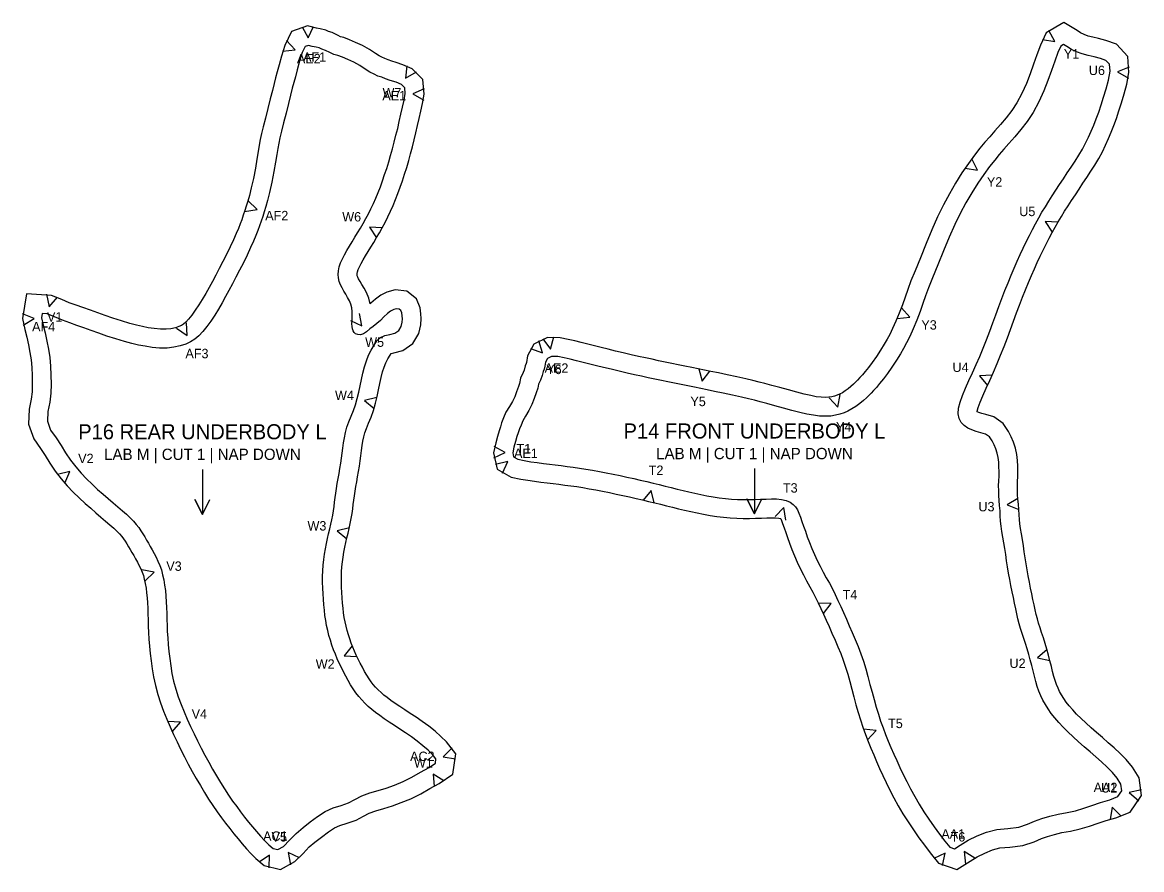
# Model space of a CAD drawing. Header units: millimetres. Extents: x 10 to 1500, y 0 to 660.
# Drawn here: x 385.6 to 682.9, y 0 to 225.2 of the extents above; entities that cross this region are included whole.
import ezdxf
from ezdxf.enums import TextEntityAlignment as Align

# ---------------------------------------------------------------- set-up
doc = ezdxf.new("R2010")
doc.units = ezdxf.units.MM
for name, color, linetype in [('CUT', 1, 'Continuous'), ('LABEL', 7, 'Continuous'), ('NOTCH', 3, 'Continuous'), ('STITCH_REF', 8, 'Continuous')]:
    doc.layers.add(name, color=color, linetype=linetype)

msp = doc.modelspace()

# ---------------------------------------------------------------- linework, layer by layer
at = {"layer": 'CUT'}
for points in [[(483.57, 137.21), (484.32, 137.36), (486.7, 137.98), (489.36, 139.86), (490.93, 142.48), (491.49, 144.8), (491.55, 146.46), (491.49, 147.7), (491.28, 149.28), (490.29, 151.7), (487.7, 153.76), (484.65, 154.13), (482.42, 153.52), (480.79, 152.66), (479.39, 151.64), (478.17, 150.52), (478.02, 150.35), (477.67, 151.85), (477, 153.39), (476.38, 154.53), (475.82, 155.49), (475.31, 156.33), (474.92, 157), (474.68, 157.48), (474.57, 157.79), (474.52, 157.99), (474.51, 158.17), (474.53, 158.45), (474.63, 158.88), (474.82, 159.47), (475.15, 160.21), (475.61, 161.11), (476.17, 162.12), (476.78, 163.18), (477.46, 164.29), (478.19, 165.48), (478.94, 166.71), (479.7, 167.98), (480.45, 169.27), (481.21, 170.6), (481.97, 172.01), (482.71, 173.48), (483.42, 174.99), (484.09, 176.53), (484.74, 178.12), (485.37, 179.75), (485.99, 181.41), (486.58, 183.12), (487.15, 184.87), (487.71, 186.65), (488.24, 188.45), (488.75, 190.28), (489.24, 192.12), (489.71, 193.99), (490.17, 195.87), (490.61, 197.77), (491.05, 199.67), (491.47, 201.59), (491.9, 203.59), (492.33, 206.13), (492, 210), (489.18, 212.88), (486.66, 213.95), (484.87, 214.54), (483.72, 214.9), (482.79, 215.28), (481.91, 215.58), (481.13, 215.93), (480.39, 216.28), (479.45, 216.93), (477.81, 217.97), (475.93, 219.06), (474.07, 219.89), (472.55, 220.54), (470.97, 221.19), (470.14, 221.39), (469.54, 221.71), (467.87, 222.48), (466.93, 222.74), (466.18, 223.12), (464.75, 223.46), (463.76, 223.66), (461.36, 224.28), (457.12, 222.76), (455.29, 219.02), (454.46, 216.24), (453.82, 213.91), (453.31, 212.06), (452.89, 210.48), (452.48, 208.92), (452.02, 207.11), (451.45, 204.83), (450.81, 202.28), (450.17, 199.72), (449.61, 197.45), (449.17, 195.63), (448.81, 194.07), (448.52, 192.56), (448.24, 190.87), (447.93, 188.82), (447.53, 186.42), (446.99, 183.73), (446.42, 181.19), (445.91, 179.19), (445.47, 177.65), (445.08, 176.38), (444.7, 175.19), (444.29, 173.96), (443.87, 172.75), (443.47, 171.62), (443.02, 170.45), (442.43, 169.06), (441.69, 167.41), (440.81, 165.52), (439.84, 163.54), (438.87, 161.6), (437.91, 159.76), (437, 158.02), (436.11, 156.36), (435.21, 154.73), (434.31, 153.13), (433.41, 151.58), (432.49, 150.08), (431.55, 148.66), (430.62, 147.38), (429.75, 146.3), (429, 145.5), (428.41, 144.98), (427.89, 144.64), (427.22, 144.34), (426.25, 144.03), (425.08, 143.78), (423.79, 143.64), (422.29, 143.64), (420.63, 143.79), (419.02, 144.02), (417.49, 144.32), (415.94, 144.68), (414.12, 145.18), (411.92, 145.83), (409.64, 146.56), (407.57, 147.28), (405.62, 147.99), (403.67, 148.7), (401.72, 149.4), (399.87, 150.02), (398.09, 150.68), (396.09, 151.51), (393.33, 152.64), (386.71, 153.06), (385.63, 146.49), (386.29, 143.59), (386.81, 141.51), (387.25, 139.48), (387.64, 137.47), (387.93, 135.5), (388.11, 133.46), (388.21, 131.31), (388.24, 129.08), (388.2, 126.97), (387.97, 125.02), (387.42, 122.38), (387.23, 118.41), (388.65, 114.46), (390.43, 111.92), (391.66, 110.06), (392.89, 108.03), (394.36, 105.89), (395.91, 103.89), (397.5, 102.05), (399.11, 100.36), (400.71, 98.79), (402.28, 97.35), (403.77, 96.04), (405.17, 94.84), (406.48, 93.71), (407.74, 92.63), (408.89, 91.64), (409.87, 90.77), (410.7, 89.97), (411.42, 89.22), (412.01, 88.56), (412.48, 87.95), (412.92, 87.31), (413.38, 86.58), (413.85, 85.82), (414.29, 85.1), (414.72, 84.32), (415.2, 83.47), (415.7, 82.57), (416.19, 81.68), (416.66, 80.79), (417.09, 79.92), (417.45, 79.07), (417.75, 78.21), (418.01, 77.22), (418.25, 76.08), (418.46, 74.85), (418.63, 73.57), (418.76, 72.26), (418.85, 70.89), (418.91, 69.46), (418.96, 67.96), (418.99, 66.38), (419.04, 64.72), (419.12, 63), (419.23, 61.22), (419.38, 59.39), (419.56, 57.49), (419.79, 55.5), (420.07, 53.41), (420.45, 51.21), (420.94, 48.9), (421.57, 46.58), (422.31, 44.31), (423.12, 42.13), (423.97, 40.02), (424.85, 37.97), (425.76, 35.95), (426.7, 33.96), (427.66, 31.98), (428.65, 30), (429.68, 28.03), (430.74, 26.09), (431.81, 24.2), (432.89, 22.35), (433.99, 20.53), (435.1, 18.74), (436.24, 17.01), (437.39, 15.35), (438.51, 13.8), (439.61, 12.32), (440.7, 10.89), (441.8, 9.5), (442.91, 8.15), (444.03, 6.84), (445.17, 5.56), (446.33, 4.32), (447.62, 2.98), (449.83, 1.06), (454.17, 0), (458.01, 2.13), (460.21, 4.33), (461.79, 6.02), (463.29, 7.32), (465.08, 8.65), (466.94, 10.04), (468.52, 11.11), (469.91, 11.76), (471.87, 12.31), (474.25, 13.17), (476.2, 14.2), (477.77, 14.99), (479.48, 15.63), (481.6, 16.21), (483.9, 16.96), (486.22, 17.81), (488.84, 18.82), (491.47, 20.17), (493.82, 21.52), (496.29, 22.86), (499.94, 25.38), (500.73, 30.79), (498.31, 33.94), (496.74, 35.42), (495.23, 36.76), (493.56, 38.11), (491.84, 39.37), (490.18, 40.49), (488.63, 41.5), (487.19, 42.44), (485.85, 43.33), (484.61, 44.19), (483.47, 44.99), (482.48, 45.73), (481.64, 46.39), (480.89, 47.07), (480.11, 47.82), (479.38, 48.54), (478.8, 49.18), (478.26, 49.9), (477.69, 50.74), (477.11, 51.68), (476.52, 52.7), (475.94, 53.77), (475.37, 54.84), (474.84, 55.92), (474.32, 56.99), (473.84, 58.06), (473.38, 59.14), (472.96, 60.22), (472.56, 61.31), (472.2, 62.42), (471.88, 63.55), (471.59, 64.7), (471.34, 65.85), (471.13, 67.03), (470.95, 68.25), (470.8, 69.52), (470.67, 70.84), (470.56, 72.21), (470.47, 73.62), (470.4, 75.06), (470.35, 76.49), (470.34, 77.87), (470.38, 79.19), (470.48, 80.48), (470.63, 81.78), (470.82, 83.08), (471.04, 84.38), (471.29, 85.67), (471.55, 86.93), (471.83, 88.16), (472.12, 89.39), (472.44, 90.68), (472.73, 92), (472.98, 93.33), (473.19, 94.62), (473.36, 95.87), (473.51, 97.08), (473.65, 98.24), (473.81, 99.37), (473.99, 100.55), (474.19, 101.8), (474.42, 103.08), (474.66, 104.43), (474.91, 105.84), (475.13, 107.25), (475.33, 108.62), (475.53, 110), (475.71, 111.38), (475.88, 112.69), (476.08, 113.9), (476.31, 115.03), (476.61, 116.11), (477.03, 117.27), (477.58, 118.63), (478.23, 120.22), (478.9, 122.07), (479.42, 123.99), (479.83, 125.76), (480.22, 127.5), (480.59, 129.23), (480.94, 130.84), (481.31, 132.28), (481.71, 133.57), (482.14, 134.66), (482.69, 135.73), (483.27, 136.77), (483.57, 137.21)], [(673.39, 220.41), (671.48, 220.88), (669.91, 221.23), (668.67, 221.56), (667.61, 221.96), (666.68, 222.41), (665.76, 223), (662.29, 225.2), (657.6, 222.41), (656.06, 219.16), (655.12, 216.61), (654.23, 214.09), (653.31, 211.53), (652.3, 208.91), (651.11, 206.27), (649.79, 203.83), (648.42, 201.74), (646.96, 199.85), (645.42, 198.03), (643.91, 196.33), (642.55, 194.79), (641.28, 193.32), (639.98, 191.74), (638.54, 189.9), (636.92, 187.69), (635.2, 185.17), (633.49, 182.47), (631.85, 179.66), (630.26, 176.72), (628.73, 173.55), (627.22, 170.08), (625.7, 166.41), (624.14, 162.63), (622.74, 159.18), (621.65, 156.46), (620.81, 154.21), (620.09, 152.15), (619.38, 150.11), (618.55, 147.92), (617.65, 145.76), (616.78, 143.86), (616, 142.27), (615.31, 140.97), (614.55, 139.65), (613.57, 138.07), (612.47, 136.38), (611.37, 134.83), (610.36, 133.48), (609.48, 132.38), (608.73, 131.5), (608.05, 130.77), (607.42, 130.1), (606.87, 129.53), (606.34, 129), (605.71, 128.42), (604.98, 127.82), (604.2, 127.25), (603.42, 126.76), (602.7, 126.37), (602.02, 126.07), (601.36, 125.84), (600.66, 125.67), (599.86, 125.55), (598.91, 125.51), (597.79, 125.55), (596.5, 125.71), (595.03, 125.98), (593.32, 126.37), (591.32, 126.88), (589.1, 127.49), (586.8, 128.12), (584.66, 128.7), (582.87, 129.18), (581.29, 129.59), (579.68, 129.98), (577.76, 130.43), (575.36, 130.98), (572.82, 131.53), (570.5, 132.02), (568.51, 132.43), (566.79, 132.78), (565.15, 133.11), (563.41, 133.45), (561.62, 133.82), (559.85, 134.18), (558.1, 134.53), (556.36, 134.9), (554.62, 135.27), (552.87, 135.64), (551.1, 136.02), (549.28, 136.42), (547.34, 136.86), (545.24, 137.35), (543.14, 137.84), (541.19, 138.32), (539.35, 138.77), (537.56, 139.21), (535.8, 139.65), (534.03, 140.09), (532.32, 140.51), (530.6, 140.91), (528.43, 141.34), (525.13, 141.44), (521.44, 139.65), (519.81, 136.56), (519.48, 134.79), (519.43, 134.54), (519.15, 133.9), (518.91, 132.75), (518.65, 132.1), (517.94, 130.59), (517.7, 129.24), (517.42, 128.43), (516.9, 127), (516.4, 125.69), (515.77, 124.45), (515, 123.11), (514.07, 121.59), (513.44, 120.09), (512.91, 118.77), (512.58, 117.66), (512.23, 116.65), (511.81, 115.16), (511.35, 113.48), (510.73, 110.79), (511.75, 106.4), (515.48, 104.34), (517.99, 103.79), (519.9, 103.49), (521.66, 103.23), (523.35, 103.01), (524.99, 102.8), (526.59, 102.61), (528.15, 102.42), (529.71, 102.23), (531.27, 102.02), (532.87, 101.79), (534.51, 101.53), (536.2, 101.25), (537.94, 100.93), (539.72, 100.58), (541.53, 100.21), (543.35, 99.84), (545.14, 99.45), (546.91, 99.06), (548.63, 98.67), (550.3, 98.28), (551.96, 97.88), (553.59, 97.49), (555.16, 97.11), (556.74, 96.71), (558.33, 96.31), (559.92, 95.91), (561.53, 95.53), (563.16, 95.16), (564.83, 94.8), (566.54, 94.46), (568.29, 94.16), (570.06, 93.9), (571.84, 93.68), (573.62, 93.52), (575.36, 93.41), (577.06, 93.35), (578.75, 93.34), (580.39, 93.39), (581.92, 93.45), (583.34, 93.51), (584.62, 93.54), (585.7, 93.52), (586.52, 93.45), (586.96, 93.35), (587, 93.33), (587.05, 93.26), (587.25, 92.81), (587.56, 91.96), (587.96, 90.85), (588.39, 89.62), (588.88, 88.25), (589.42, 86.73), (590.03, 85.12), (590.71, 83.44), (591.45, 81.72), (592.25, 80.01), (593.09, 78.33), (593.94, 76.72), (594.77, 75.2), (595.57, 73.75), (596.32, 72.33), (597.03, 70.9), (597.73, 69.45), (598.43, 67.91), (599.15, 66.3), (599.9, 64.6), (600.67, 62.83), (601.47, 61.02), (602.25, 59.21), (602.99, 57.42), (603.67, 55.64), (604.28, 53.84), (604.86, 51.96), (605.4, 50.02), (605.92, 48), (606.46, 45.92), (607.02, 43.84), (607.61, 41.8), (608.22, 39.79), (608.86, 37.83), (609.55, 35.91), (610.27, 34.05), (611, 32.25), (611.74, 30.49), (612.51, 28.72), (613.31, 26.91), (614.17, 25.06), (615.07, 23.14), (616.06, 21.15), (617.12, 19.1), (618.28, 17), (619.52, 14.87), (620.86, 12.71), (622.28, 10.56), (623.74, 8.49), (625.2, 6.48), (626.71, 4.45), (628.99, 1.72), (633.81, 0), (637.37, 2.27), (639.23, 3.41), (641.28, 4.37), (643.34, 5.23), (645.29, 5.76), (647.93, 6), (651.4, 6.42), (654.4, 7.41), (656.32, 8.27), (657.95, 8.85), (659.79, 9.38), (661.76, 9.85), (664.06, 10.26), (666.63, 10.81), (669.09, 11.56), (671.36, 12.35), (673.48, 13.08), (676.02, 13.78), (679.89, 15.3), (682.91, 19.71), (682.23, 24.41), (680.53, 27.25), (678.84, 29.24), (677.19, 30.87), (675.61, 32.34), (674.05, 33.74), (672.49, 35.1), (670.96, 36.43), (669.49, 37.72), (668.1, 38.98), (666.82, 40.18), (665.65, 41.35), (664.6, 42.48), (663.68, 43.55), (662.91, 44.52), (662.25, 45.47), (661.64, 46.44), (661.12, 47.34), (660.71, 48.2), (660.33, 49.17), (659.96, 50.23), (659.61, 51.37), (659.28, 52.63), (658.94, 54.02), (658.57, 55.5), (658.18, 57.04), (657.74, 58.6), (657.28, 60.14), (656.81, 61.62), (656.35, 63.02), (655.92, 64.31), (655.54, 65.49), (655.22, 66.62), (654.93, 67.8), (654.64, 69.06), (654.35, 70.4), (654.05, 71.81), (653.75, 73.3), (653.43, 74.85), (653.11, 76.45), (652.8, 78.07), (652.5, 79.68), (652.23, 81.27), (651.98, 82.84), (651.75, 84.44), (651.52, 86.09), (651.25, 87.71), (651, 89.23), (650.77, 90.63), (650.58, 91.89), (650.45, 93.07), (650.37, 94.34), (650.28, 95.75), (650.17, 97.17), (650.06, 98.49), (649.98, 99.71), (649.94, 100.86), (649.93, 101.97), (649.97, 103.12), (650.03, 104.45), (650.05, 105.86), (650.02, 107.28), (649.93, 108.77), (649.73, 110.35), (649.39, 111.98), (648.87, 113.6), (648.25, 115.02), (647.54, 116.48), (646.16, 118.6), (643.62, 120.36), (641.52, 120.96), (640.45, 121.23), (639.71, 121.5), (639.25, 121.72), (639.26, 121.87), (639.49, 122.83), (640, 124.24), (640.73, 125.97), (641.61, 127.93), (642.57, 130.04), (643.55, 132.23), (644.52, 134.49), (645.47, 136.76), (646.37, 139.04), (647.25, 141.31), (648.09, 143.56), (648.9, 145.77), (649.7, 147.95), (650.49, 150.07), (651.28, 152.13), (652.07, 154.12), (652.85, 156.04), (653.63, 157.88), (654.42, 159.66), (655.21, 161.4), (655.98, 163.06), (656.75, 164.65), (657.56, 166.26), (658.35, 167.84), (659.12, 169.31), (659.93, 170.74), (660.76, 172.18), (661.6, 173.58), (662.47, 174.98), (663.38, 176.39), (664.32, 177.84), (665.31, 179.33), (666.32, 180.87), (667.33, 182.42), (668.38, 184), (669.43, 185.62), (670.49, 187.28), (671.52, 189), (672.49, 190.78), (673.35, 192.56), (674.12, 194.3), (674.82, 196.01), (675.52, 197.78), (676.22, 199.67), (676.9, 201.67), (677.6, 203.82), (678.31, 206.17), (678.98, 208.79), (679.55, 211.89), (679.29, 216.15), (676.26, 219.39), (673.39, 220.41)]]:
    msp.add_lwpolyline(points, close=True, dxfattribs=at)
at = {"layer": 'LABEL'}
for points in [[(433.44, 106.39), (433.44, 94.39), (431.44, 98.39), (433.44, 94.39), (435.44, 98.39)], [(580.07, 106.59), (580.07, 94.59), (578.07, 98.59), (580.07, 94.59), (582.07, 98.59)]]:
    msp.add_lwpolyline(points, dxfattribs=at)
at = {"layer": 'NOTCH'}
for points in [[(459.96, 224.01), (461.54, 221.05), (462.96, 224.1)], [(656.54, 220.62), (659.85, 220.07), (658.3, 223.05)], [(454.75, 217.54), (458.09, 217.9), (455.8, 220.35)], [(487.78, 213.68), (487.4, 210.34), (490.29, 212.03)], [(679.62, 213.32), (676.51, 212.05), (679.39, 210.33)], [(492.37, 207.55), (489.29, 206.22), (492.21, 204.56)], [(636.05, 186.46), (639.36, 185.95), (637.78, 188.91)], [(444.63, 174.94), (447.94, 175.48), (445.53, 177.81)], [(481.2, 170.57), (477.85, 170.77), (479.7, 167.97)], [(660.67, 172.05), (657.32, 172.23), (659.18, 169.44)], [(392.06, 152.92), (392.72, 149.63), (394.96, 152.13)], [(617.99, 146.52), (621.34, 146.81), (619.1, 149.31)], [(385.86, 144.75), (388.73, 146.48), (385.62, 147.74)], [(472.77, 145.98), (475.8, 144.54), (475.14, 147.83)], [(426.59, 143.91), (429.35, 142.01), (429.22, 145.36)], [(520.59, 138.5), (523.73, 137.33), (522.78, 140.55)], [(523.86, 141.07), (525.86, 138.38), (526.82, 141.59)], [(565.32, 133.07), (566.2, 129.84), (568.26, 132.48)], [(643.18, 131.4), (639.83, 131.27), (641.95, 128.67)], [(479.78, 125.45), (476.51, 124.72), (479.05, 122.54)], [(599.93, 125.41), (602.22, 122.96), (602.81, 126.26)], [(510.82, 109.45), (513.86, 110.86), (510.91, 112.45)], [(513.17, 105.39), (514.56, 108.44), (511.29, 107.72)], [(396.87, 102.73), (398.23, 105.8), (394.96, 105.05)], [(553.42, 97.53), (552.66, 100.8), (550.5, 98.23)], [(650.05, 98.67), (647.18, 96.93), (650.29, 95.68)], [(588.41, 92.91), (587.9, 96.22), (585.56, 93.83)], [(472.48, 90.85), (469.21, 90.09), (471.77, 87.93)], [(418.19, 76.78), (420.62, 79.08), (417.32, 79.65)], [(598.37, 68.09), (600.45, 70.72), (597.1, 70.81)], [(473.24, 59.44), (471.09, 56.86), (474.44, 56.69)], [(657.79, 58.49), (655.28, 56.26), (658.56, 55.59)], [(425.45, 36.59), (427.6, 39.17), (424.25, 39.34)], [(610.07, 34.5), (612.36, 36.95), (609.03, 37.31)], [(499.81, 32.34), (497.39, 30.01), (500.7, 29.47)], [(497.54, 23.62), (494.71, 25.41), (494.97, 22.07)], [(682.89, 21.22), (679.62, 20.46), (682.19, 18.3)], [(677.43, 14.26), (675.06, 16.63), (674.59, 13.31)], [(451.14, 0.52), (451.24, 3.87), (448.5, 1.94)], [(459.24, 3.16), (456.21, 4.59), (456.88, 1.3)], [(630.03, 1.12), (630.71, 4.41), (627.68, 2.98)], [(638.64, 3.06), (635.78, 4.81), (636.09, 1.47)]]:
    msp.add_lwpolyline(points, dxfattribs=at)
at = {"layer": 'STITCH_REF'}
for points in [[(468.34, 216.68), (467.31, 217.23), (466.16, 217.76), (465.12, 218.05), (464.45, 218.39), (463.66, 218.58), (462.63, 218.79), (461.6, 219.06), (460.71, 218.74), (459.96, 217.2), (459.26, 214.86), (458.64, 212.59), (458.14, 210.75), (457.72, 209.2), (457.32, 207.67), (456.87, 205.87), (456.29, 203.62), (455.66, 201.07), (455.02, 198.52), (454.46, 196.26), (454.03, 194.49), (453.71, 193.05), (453.44, 191.68), (453.18, 190.09), (452.87, 188.03), (452.44, 185.52), (451.89, 182.69), (451.28, 180.01), (450.73, 177.89), (450.26, 176.24), (449.85, 174.88), (449.45, 173.63), (449.03, 172.36), (448.59, 171.1), (448.16, 169.88), (447.66, 168.59), (447.02, 167.07), (446.24, 165.32), (445.32, 163.36), (444.32, 161.32), (443.32, 159.33), (442.35, 157.45), (441.42, 155.68), (440.5, 153.97), (439.58, 152.3), (438.65, 150.65), (437.7, 149.01), (436.7, 147.39), (435.66, 145.82), (434.59, 144.34), (433.53, 143.02), (432.48, 141.9), (431.43, 140.99), (430.31, 140.25), (429.02, 139.66), (427.53, 139.19), (425.88, 138.84), (424.05, 138.64), (422.07, 138.64), (420.06, 138.82), (418.19, 139.09), (416.44, 139.43), (414.7, 139.84), (412.75, 140.37), (410.44, 141.06), (408.06, 141.82), (405.89, 142.57), (403.9, 143.29), (401.97, 144), (400.08, 144.67), (398.21, 145.31), (396.26, 146.02), (394.18, 146.89), (392.19, 147.71), (390.91, 147.79), (390.72, 146.64), (391.16, 144.75), (391.67, 142.65), (392.15, 140.5), (392.57, 138.31), (392.9, 136.08), (393.1, 133.8), (393.21, 131.45), (393.24, 129.06), (393.19, 126.64), (392.92, 124.22), (392.4, 121.74), (392.27, 119.17), (393.13, 116.78), (394.56, 114.73), (395.88, 112.75), (397.1, 110.74), (398.4, 108.84), (399.78, 107.07), (401.21, 105.41), (402.68, 103.86), (404.15, 102.42), (405.61, 101.07), (407.05, 99.82), (408.42, 98.64), (409.74, 97.51), (410.99, 96.43), (412.18, 95.41), (413.27, 94.44), (414.24, 93.51), (415.11, 92.61), (415.86, 91.74), (416.52, 90.9), (417.09, 90.07), (417.61, 89.24), (418.12, 88.43), (418.61, 87.61), (419.08, 86.77), (419.57, 85.9), (420.07, 85), (420.59, 84.05), (421.12, 83.06), (421.63, 82.01), (422.12, 80.88), (422.54, 79.66), (422.88, 78.37), (423.16, 77.01), (423.4, 75.61), (423.6, 74.15), (423.74, 72.67), (423.84, 71.16), (423.91, 69.64), (423.95, 68.09), (423.99, 66.51), (424.04, 64.91), (424.11, 63.27), (424.22, 61.57), (424.36, 59.83), (424.53, 58.02), (424.75, 56.13), (425.02, 54.17), (425.36, 52.15), (425.8, 50.08), (426.36, 48.01), (427.04, 45.96), (427.78, 43.93), (428.59, 41.94), (429.43, 39.98), (430.3, 38.04), (431.21, 36.11), (432.14, 34.19), (433.1, 32.28), (434.09, 30.39), (435.11, 28.53), (436.15, 26.7), (437.19, 24.9), (438.25, 23.14), (439.31, 21.44), (440.39, 19.8), (441.47, 18.24), (442.54, 16.75), (443.6, 15.33), (444.65, 13.96), (445.69, 12.64), (446.74, 11.37), (447.8, 10.13), (448.87, 8.93), (449.96, 7.75), (451.06, 6.61), (452.19, 5.63), (453.46, 5.32), (454.97, 6.16), (456.61, 7.8), (458.31, 9.63), (460.16, 11.22), (462.09, 12.66), (464.05, 14.12), (466.05, 15.47), (468.17, 16.46), (470.33, 17.07), (472.22, 17.76), (473.91, 18.65), (475.76, 19.58), (477.94, 20.39), (480.16, 21), (482.26, 21.69), (484.47, 22.49), (486.79, 23.39), (489.08, 24.56), (491.38, 25.89), (493.67, 27.13), (495.31, 28.26), (495.48, 29.42), (494.59, 30.57), (493.36, 31.73), (491.99, 32.94), (490.51, 34.14), (488.97, 35.27), (487.41, 36.32), (485.89, 37.31), (484.43, 38.27), (483.04, 39.19), (481.74, 40.09), (480.54, 40.94), (479.43, 41.76), (478.41, 42.57), (477.48, 43.4), (476.61, 44.25), (475.76, 45.09), (474.95, 45.99), (474.2, 46.97), (473.49, 48.02), (472.81, 49.12), (472.16, 50.25), (471.53, 51.41), (470.92, 52.56), (470.34, 53.72), (469.79, 54.88), (469.26, 56.06), (468.75, 57.24), (468.28, 58.46), (467.83, 59.7), (467.42, 60.96), (467.05, 62.25), (466.72, 63.56), (466.43, 64.88), (466.19, 66.23), (465.99, 67.59), (465.83, 68.98), (465.69, 70.4), (465.58, 71.85), (465.48, 73.34), (465.41, 74.85), (465.35, 76.38), (465.34, 77.92), (465.39, 79.45), (465.5, 80.96), (465.67, 82.43), (465.88, 83.86), (466.12, 85.27), (466.39, 86.65), (466.66, 87.99), (466.96, 89.29), (467.26, 90.56), (467.56, 91.8), (467.83, 93.01), (468.05, 94.19), (468.24, 95.36), (468.4, 96.53), (468.55, 97.69), (468.69, 98.88), (468.86, 100.09), (469.05, 101.34), (469.26, 102.64), (469.5, 103.96), (469.74, 105.3), (469.98, 106.65), (470.19, 108), (470.38, 109.33), (470.57, 110.67), (470.75, 112.03), (470.93, 113.42), (471.16, 114.81), (471.45, 116.21), (471.84, 117.62), (472.35, 119.05), (472.94, 120.52), (473.56, 122.02), (474.13, 123.58), (474.57, 125.21), (474.96, 126.88), (475.34, 128.57), (475.7, 130.28), (476.07, 131.99), (476.49, 133.64), (476.99, 135.23), (477.58, 136.73), (478.29, 138.11), (479.02, 139.39), (479.79, 140.55), (480.73, 141.44), (481.88, 141.97), (483.21, 142.23), (484.55, 142.58), (485.61, 143.33), (486.25, 144.4), (486.52, 145.48), (486.55, 146.42), (486.5, 147.24), (486.41, 147.99), (486.16, 148.6), (485.69, 148.97), (485.02, 149.05), (484.26, 148.84), (483.44, 148.41), (482.57, 147.78), (481.67, 146.94), (480.76, 146), (479.81, 145.12), (478.82, 144.4), (477.88, 143.7), (477.03, 142.96), (476.21, 142.4), (475.4, 142.17), (474.68, 142.22), (474.12, 142.45), (473.73, 142.8), (473.46, 143.24), (473.28, 143.76), (473.19, 144.37), (473.17, 145.07), (473.18, 145.85), (473.2, 146.67), (473.24, 147.49), (473.22, 148.37), (473.12, 149.32), (472.9, 150.28), (472.51, 151.19), (472.02, 152.07), (471.52, 152.94), (471.01, 153.78), (470.52, 154.62), (470.1, 155.47), (469.76, 156.35), (469.56, 157.26), (469.49, 158.22), (469.58, 159.2), (469.8, 160.22), (470.16, 161.28), (470.63, 162.35), (471.19, 163.45), (471.81, 164.58), (472.49, 165.73), (473.2, 166.9), (473.93, 168.09), (474.66, 169.3), (475.39, 170.52), (476.12, 171.77), (476.84, 173.03), (477.54, 174.33), (478.21, 175.67), (478.86, 177.05), (479.49, 178.48), (480.1, 179.97), (480.7, 181.51), (481.28, 183.09), (481.84, 184.72), (482.39, 186.39), (482.92, 188.1), (483.43, 189.83), (483.92, 191.59), (484.4, 193.38), (484.86, 195.19), (485.31, 197.03), (485.74, 198.89), (486.17, 200.77), (486.59, 202.65), (486.99, 204.54), (487.3, 206.33), (487.17, 207.78), (486.3, 208.67), (484.9, 209.27), (483.33, 209.78), (482.03, 210.2), (481.06, 210.59), (480.06, 210.92), (479.02, 211.4), (477.91, 211.93), (476.69, 212.76), (475.21, 213.7), (473.66, 214.6), (472.08, 215.3), (470.61, 215.93), (469.42, 216.42), (468.34, 216.68)], [(671.95, 215.61), (670.33, 216.01), (668.71, 216.38), (667.14, 216.8), (665.65, 217.36), (664.26, 218.03), (663.07, 218.78), (662.2, 219.33), (661.46, 218.89), (660.67, 217.22), (659.82, 214.92), (658.94, 212.42), (658, 209.78), (656.91, 206.98), (655.59, 204.05), (654.09, 201.26), (652.5, 198.84), (650.85, 196.7), (649.2, 194.76), (647.65, 193.01), (646.32, 191.5), (645.1, 190.1), (643.88, 188.61), (642.53, 186.88), (641, 184.8), (639.38, 182.43), (637.77, 179.87), (636.21, 177.21), (634.72, 174.44), (633.27, 171.45), (631.82, 168.13), (630.32, 164.5), (628.77, 160.73), (627.37, 157.31), (626.32, 154.66), (625.51, 152.51), (624.81, 150.51), (624.07, 148.39), (623.19, 146.07), (622.23, 143.76), (621.3, 141.71), (620.45, 139.99), (619.68, 138.55), (618.84, 137.09), (617.79, 135.38), (616.6, 133.58), (615.42, 131.89), (614.31, 130.41), (613.33, 129.19), (612.47, 128.19), (611.7, 127.35), (611.03, 126.65), (610.44, 126.03), (609.81, 125.4), (609, 124.66), (608.05, 123.87), (607.01, 123.11), (605.94, 122.44), (604.9, 121.88), (603.86, 121.42), (602.79, 121.04), (601.62, 120.75), (600.34, 120.57), (598.92, 120.5), (597.39, 120.57), (595.76, 120.76), (594.02, 121.08), (592.14, 121.51), (590.04, 122.05), (587.78, 122.66), (585.48, 123.29), (583.36, 123.87), (581.61, 124.34), (580.07, 124.74), (578.51, 125.12), (576.64, 125.56), (574.28, 126.09), (571.77, 126.64), (569.48, 127.12), (567.51, 127.53), (565.8, 127.87), (564.16, 128.2), (562.42, 128.55), (560.62, 128.91), (558.85, 129.28), (557.09, 129.64), (555.34, 130), (553.58, 130.37), (551.82, 130.75), (550.03, 131.14), (548.19, 131.54), (546.23, 131.99), (544.1, 132.48), (541.98, 132.98), (540, 133.46), (538.15, 133.91), (536.36, 134.36), (534.59, 134.8), (532.83, 135.23), (531.15, 135.65), (529.55, 136.02), (527.87, 136.35), (526.2, 136.41), (525.1, 135.87), (524.59, 134.9), (524.39, 133.86), (524.24, 133.05), (523.93, 132.36), (523.71, 131.31), (523.25, 130.13), (522.75, 129.07), (522.55, 127.97), (522.13, 126.76), (521.59, 125.26), (520.98, 123.65), (520.17, 122.07), (519.3, 120.56), (518.54, 119.31), (518.07, 118.18), (517.64, 117.13), (517.34, 116.12), (517, 115.15), (516.63, 113.83), (516.2, 112.25), (515.86, 110.79), (516.11, 109.7), (517.26, 109.07), (518.92, 108.71), (520.66, 108.43), (522.35, 108.18), (524, 107.96), (525.6, 107.76), (527.18, 107.57), (528.75, 107.38), (530.34, 107.19), (531.95, 106.98), (533.61, 106.74), (535.32, 106.47), (537.07, 106.17), (538.87, 105.84), (540.7, 105.48), (542.54, 105.11), (544.38, 104.73), (546.2, 104.34), (548, 103.94), (549.75, 103.55), (551.46, 103.14), (553.13, 102.74), (554.76, 102.35), (556.37, 101.96), (557.96, 101.56), (559.54, 101.16), (561.1, 100.77), (562.67, 100.4), (564.24, 100.04), (565.83, 99.7), (567.45, 99.38), (569.08, 99.1), (570.73, 98.85), (572.37, 98.66), (574, 98.51), (575.6, 98.41), (577.16, 98.35), (578.7, 98.34), (580.22, 98.38), (581.71, 98.45), (583.18, 98.51), (584.6, 98.54), (585.97, 98.52), (587.3, 98.4), (588.52, 98.13), (589.55, 97.67), (590.37, 97.08), (590.99, 96.39), (591.47, 95.61), (591.88, 94.71), (592.26, 93.67), (592.67, 92.52), (593.11, 91.28), (593.59, 89.92), (594.11, 88.47), (594.69, 86.94), (595.32, 85.37), (596.01, 83.77), (596.75, 82.19), (597.53, 80.62), (598.34, 79.1), (599.16, 77.6), (599.97, 76.11), (600.76, 74.62), (601.52, 73.11), (602.26, 71.56), (602.99, 69.97), (603.73, 68.32), (604.48, 66.61), (605.25, 64.84), (606.05, 63.02), (606.85, 61.16), (607.63, 59.27), (608.37, 57.34), (609.04, 55.38), (609.66, 53.36), (610.23, 51.32), (610.76, 49.25), (611.3, 47.2), (611.84, 45.18), (612.4, 43.21), (612.98, 41.3), (613.59, 39.45), (614.24, 37.65), (614.91, 35.89), (615.62, 34.17), (616.34, 32.46), (617.09, 30.73), (617.87, 28.97), (618.7, 27.17), (619.57, 25.32), (620.52, 23.42), (621.53, 21.46), (622.63, 19.47), (623.81, 17.44), (625.07, 15.4), (626.41, 13.38), (627.81, 11.4), (629.23, 9.44), (630.64, 7.55), (631.95, 5.97), (633.19, 5.53), (634.72, 6.51), (636.85, 7.82), (639.25, 8.95), (641.72, 9.98), (644.41, 10.7), (647.4, 10.97), (650.31, 11.33), (652.6, 12.08), (654.45, 12.91), (656.42, 13.61), (658.51, 14.21), (660.74, 14.75), (663.1, 15.16), (665.37, 15.66), (667.54, 16.31), (669.73, 17.07), (672, 17.85), (674.43, 18.53), (676.63, 19.4), (677.68, 20.93), (677.42, 22.7), (676.45, 24.33), (675.16, 25.84), (673.73, 27.26), (672.24, 28.64), (670.73, 29.99), (669.2, 31.34), (667.67, 32.67), (666.17, 33.99), (664.72, 35.3), (663.34, 36.59), (662.05, 37.87), (660.88, 39.14), (659.82, 40.36), (658.89, 41.54), (658.08, 42.71), (657.35, 43.87), (656.69, 45.02), (656.13, 46.2), (655.64, 47.42), (655.2, 48.69), (654.8, 50.01), (654.44, 51.39), (654.08, 52.82), (653.72, 54.28), (653.34, 55.75), (652.94, 57.22), (652.51, 58.66), (652.06, 60.07), (651.61, 61.44), (651.16, 62.76), (650.75, 64.06), (650.39, 65.34), (650.07, 66.64), (649.76, 67.97), (649.46, 69.35), (649.16, 70.79), (648.85, 72.3), (648.53, 73.87), (648.21, 75.49), (647.89, 77.14), (647.58, 78.8), (647.29, 80.46), (647.04, 82.1), (646.81, 83.73), (646.57, 85.33), (646.32, 86.89), (646.06, 88.4), (645.82, 89.86), (645.62, 91.26), (645.47, 92.65), (645.38, 94.02), (645.3, 95.4), (645.19, 96.77), (645.07, 98.12), (644.99, 99.45), (644.94, 100.76), (644.93, 102.05), (644.98, 103.32), (645.03, 104.59), (645.05, 105.84), (645.02, 107.08), (644.95, 108.31), (644.8, 109.52), (644.55, 110.7), (644.19, 111.84), (643.71, 112.93), (643.18, 114.01), (642.51, 115.05), (641.46, 115.77), (640.21, 116.13), (638.97, 116.45), (637.8, 116.87), (636.71, 117.38), (635.74, 118.02), (634.96, 118.86), (634.43, 119.91), (634.2, 121.19), (634.3, 122.65), (634.7, 124.27), (635.34, 126.05), (636.14, 127.97), (637.05, 129.99), (638.01, 132.09), (638.97, 134.25), (639.92, 136.43), (640.83, 138.64), (641.72, 140.86), (642.57, 143.08), (643.4, 145.3), (644.21, 147.5), (645.01, 149.68), (645.81, 151.84), (646.62, 153.95), (647.43, 155.99), (648.24, 157.97), (649.05, 159.87), (649.86, 161.71), (650.66, 163.48), (651.46, 165.2), (652.27, 166.87), (653.09, 168.51), (653.9, 170.12), (654.73, 171.69), (655.58, 173.22), (656.45, 174.72), (657.34, 176.19), (658.25, 177.65), (659.18, 179.11), (660.15, 180.58), (661.13, 182.08), (662.13, 183.61), (663.16, 185.17), (664.2, 186.74), (665.23, 188.33), (666.24, 189.91), (667.18, 191.48), (668.04, 193.06), (668.81, 194.65), (669.51, 196.26), (670.19, 197.89), (670.85, 199.57), (671.51, 201.34), (672.16, 203.25), (672.82, 205.31), (673.49, 207.52), (674.09, 209.86), (674.52, 212.19), (674.41, 214.05), (673.44, 215.08), (671.95, 215.61)]]:
    msp.add_lwpolyline(points, close=True, dxfattribs=at)

# ---------------------------------------------------------------- texts
at = {"layer": 'LABEL'}
for s, height, p in [('AF1', 2.5, (463.24, 215.97)), ('Y1', 2.5, (664.29, 216.83)), ('AE2', 2.5, (461.7, 215.56)), ('U6', 2.5, (671.03, 212.45)), ('AE1', 2.5, (484.39, 205.74)), ('W7', 2.5, (483.8, 206.53)), ('Y2', 2.5, (643.86, 182.78)), ('U5', 2.5, (652.54, 174.95)), ('AF2', 2.5, (453.19, 173.84)), ('W6', 2.5, (473.09, 173.52)), ('V1', 2.5, (394.21, 146.92)), ('Y3', 2.5, (626.45, 144.78)), ('AF4', 2.5, (391.27, 144.33)), ('W5', 2.5, (479.18, 140.2)), ('AF3', 2.5, (431.99, 137.18)), ('AE2', 2.5, (527.49, 133.31)), ('Y6', 2.5, (526.81, 132.96)), ('U4', 2.5, (634.82, 133.53)), ('W4', 2.5, (471.17, 126.06)), ('Y5', 2.5, (565.11, 124.44)), ('Y4', 2.5, (603.78, 117.69)), ('P16 REAR UNDERBODY L', 4, (433.44, 116.39)), ('P14 FRONT UNDERBODY L', 4, (580.07, 116.59)), ('T1', 2.5, (518.83, 111.9)), ('V2', 2.5, (402.48, 109.29)), ('LAB M | CUT 1 | NAP DOWN', 3, (433.44, 110.39)), ('AE1', 2.5, (519.36, 110.68)), ('LAB M | CUT 1 | NAP DOWN', 3, (580.07, 110.59)), ('T2', 2.5, (553.94, 106.15)), ('T3', 2.5, (589.59, 101.46)), ('U3', 2.5, (641.7, 96.48)), ('W3', 2.5, (463.86, 91.38)), ('V3', 2.5, (425.89, 80.67)), ('T4', 2.5, (605.43, 73.05)), ('W2', 2.5, (466.05, 54.65)), ('U2', 2.5, (649.96, 54.85)), ('V4', 2.5, (432.63, 41.39)), ('T5', 2.5, (617.52, 38.87)), ('AC2', 2.5, (491.86, 30.12)), ('W1', 2.5, (492.14, 28.38)), ('AA2', 2.5, (673.32, 21.85)), ('U1', 2.5, (674.28, 21.75)), ('AC1', 2.5, (452.81, 8.91)), ('V5', 2.5, (453.85, 8.72)), ('AA1', 2.5, (632.87, 9.48)), ('T6', 2.5, (634.12, 8.72))]:
    msp.add_text(s, height=height, dxfattribs=at).set_placement(p, align=Align.MIDDLE_CENTER)

doc.saveas('drawing.dxf')
